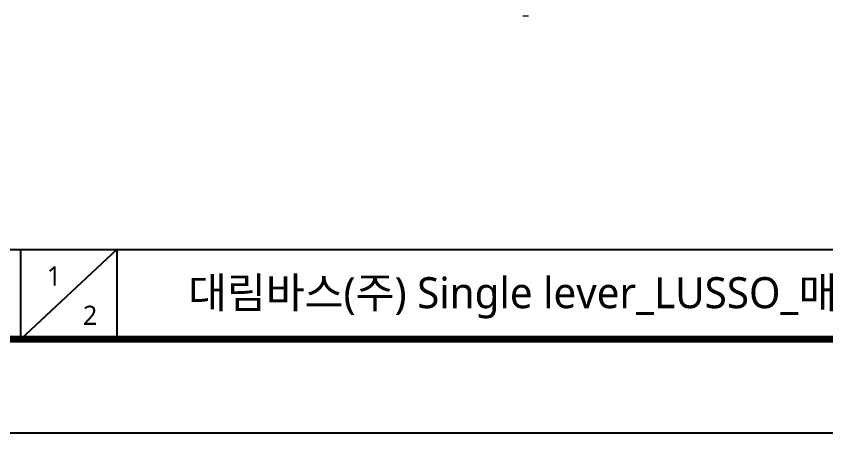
# Model space of a CAD drawing. Extents: x 4138 to 4928, y 0 to 579.
# Drawn here: x 4246.8 to 4461.4, y 0 to 110.2 of the extents above; entities that cross this region are included whole.
import ezdxf

# ---------------------------------------------------------------- set-up
doc = ezdxf.new("R2010")
doc.units = 0
doc.header["$LTSCALE"] = 10
doc.header["$MEASUREMENT"] = 0
doc.layers.get('0').update_dxf_attribs({"linetype": 'CONTINUOUS'})
doc.layers.add('2', color=7, linetype='CONTINUOUS', true_color=0xffffff)
doc.styles.add('Daelim Dimension', font='NanumGothic.ttf')

msp = doc.modelspace()

# ---------------------------------------------------------------- linework, layer by layer
at = {"color": 5}
msp.add_line((4150.5, 48.49), (4786.51, 48.49), dxfattribs=at)
at = {"color": 5, "ltscale": 40}
for p, q in [((4247.99, 48.49), (4247.99, 24.69)), ((4247.99, 48.49), (4247.99, 24.69)), ((4273.47, 48.49), (4247.99, 24.69)), ((4273.47, 48.49), (4247.99, 24.69)), ((4273.47, 48.49), (4273.47, 24.69)), ((4273.47, 48.49), (4273.47, 24.69))]:
    msp.add_line(p, q, dxfattribs=at)
at = {"ltscale": 0.5}
msp.add_lwpolyline([(4137.8, 0), (4927.68, 0), (4927.68, 578.76), (4137.8, 578.76)], close=True, dxfattribs=at)
at = {"color": 5, "linetype": 'ByBlock', "lineweight": 200, "const_width": 1.82}
msp.add_lwpolyline([(4150.5, 24.78), (4914.9, 24.78), (4914.9, 565.32), (4150.5, 565.32)], close=True, dxfattribs=at)
at = {"layer": '2', "color": 7, "linetype": 'Continuous', "lineweight": 18}
msp.add_line((4382.38, 110.2), (4380.88, 110.2), dxfattribs=at)

# ---------------------------------------------------------------- texts
at = {"char_height": 5.1, "width": 7.119, "attachment_point": 1, "style": 'Daelim Dimension'}
for s, insert in [('1', (4254.92, 44.03)), ('2', (4264.49, 33.63))]:
    msp.add_mtext(s, dxfattribs=dict(at, insert=insert))
at = {"color": 2, "insert": (4292.31, 41.16), "char_height": 8.198, "width": 362.8925, "attachment_point": 1, "style": 'Daelim Dimension'}
msp.add_mtext('대림바스(주) Single lever_LUSSO_매립형세면수전_HFL A19', dxfattribs=at)

doc.saveas('drawing.dxf')
